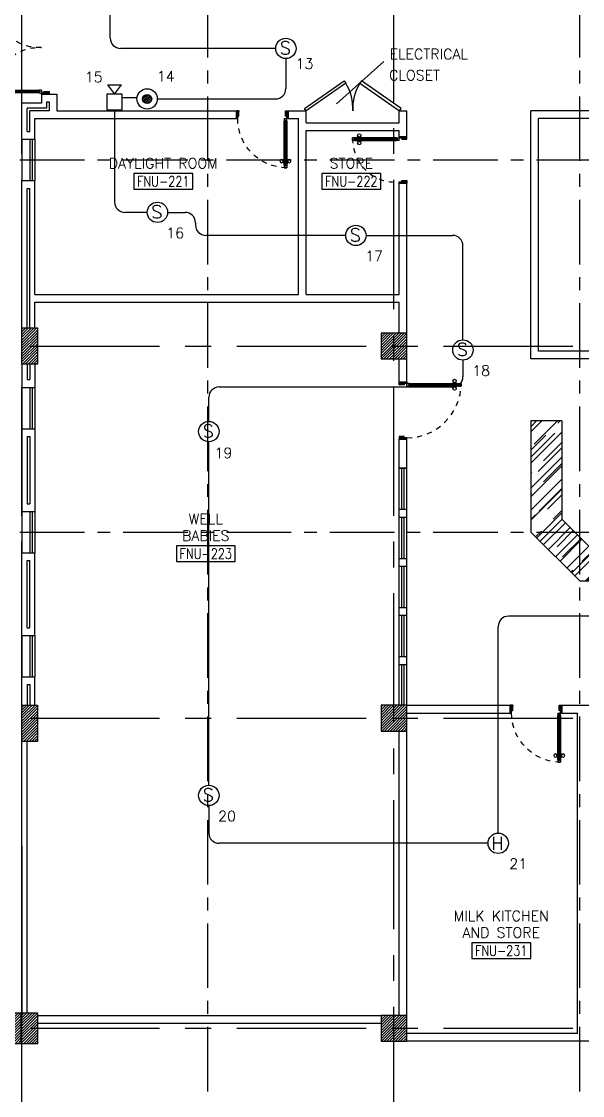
# Model space of a CAD drawing. Extents: x 0 to 90.9, y -1.6 to 78.
# Drawn here: x 52.52 to 63.38, y 35.23 to 56.01 of the extents above; entities that cross this region are included whole.
import ezdxf
from ezdxf.enums import TextEntityAlignment as Align

# ---------------------------------------------------------------- set-up
doc = ezdxf.new("R2010")
doc.units = 0
doc.header["$MEASUREMENT"] = 0
for name, pattern in [('CENTER', [2, 1.25, -0.25, 0.25, -0.25]), ('CENTERX2', [4, 2.5, -0.5, 0.5, -0.5]), ('HIDDEN', [0.375, 0.25, -0.125])]:
    doc.linetypes.add(name, pattern=pattern)
doc.layers.get('0').update_dxf_attribs({"color": 11, "linetype": 'CONTINUOUS'})
for name, color, linetype in [('AXES', 11, 'CENTERX2'), ('AXES1', 11, 'CENTER'), ('COL', 11, 'CONTINUOUS'), ('COUNTER', 11, 'CONTINUOUS'), ('DOOR', 11, 'CONTINUOUS'), ('E-FIRE', 4, 'CONTINUOUS'), ('E-TEXT', 4, 'CONTINUOUS'), ('E-WIRE', 4, 'CONTINUOUS'), ('EJ', 11, 'CONTINUOUS'), ('HAT', 11, 'CONTINUOUS'), ('INSUL', 11, 'CONTINUOUS'), ('RM-BOX', 11, 'CONTINUOUS'), ('RM-NAME', 11, 'CONTINUOUS'), ('RM-NO', 11, 'CONTINUOUS'), ('WALL', 11, 'CONTINUOUS'), ('WIN', 11, 'CONTINUOUS')]:
    doc.layers.add(name, color=color, linetype=linetype)
doc.styles.add('ROMANS', font='ROMANS.shx', dxfattribs={"width": 0.6})

# ---------------------------------------------------------------- blocks, each defined once
blk = doc.blocks.new('D1000')
at = {"layer": 'DOOR', "color": 7, "linetype": 'ByBlock'}
for p, q in [((0, 0), (-150, 0)), ((-150, 0), (-150, -25)), ((-150, 0), (0, 0)), ((0, -50), (-114, 0)), ((0, -50), (-40, 0)), ((0, -50), (0, 0)), ((-1050, -25), (-1100, -25)), ((-1100, -75), (-1100, -25)), ((-1100, -25), (-1100, -75)), ((-1050, -75), (-1100, -75)), ((-1050, -42), (-1070, -42)), ((-1070, -42), (-1070, -58)), ((-1050, -58), (-1070, -58)), ((-1050, -25), (-1050, -42)), ((-1050, -58), (-1050, -75)), ((-928, -18), (-1018, -18)), ((-1018, -25), (-1018, -18)), ((-1018, -75), (-1018, -82)), ((-928, -82), (-1018, -82)), ((-1005, -9), (-940, -9)), ((-1005, -18), (-1005, -9)), ((-1005, -18), (-940, -18)), ((-1005, -82), (-940, -82)), ((-1005, -82), (-1005, -91)), ((-1005, -91), (-940, -91)), ((-940, -18), (-940, -9)), ((-940, -82), (-940, -91)), ((-928, -25), (-928, -18)), ((-928, -75), (-928, -82)), ((-200, -42), (-200, -25)), ((-200, -25), (-150, -25)), ((-180, -42), (-200, -42)), ((-200, -75), (-200, -58)), ((-200, -58), (-180, -58)), ((-150, -75), (-200, -75)), ((-180, -58), (-180, -42)), ((-150, -75), (-150, -25)), ((-150, -25), (-100, -25)), ((-100, -25), (-100, -50)), ((0, -50), (-100, -37)), ((-100, -50), (0, -50)), ((-150, -975), (-100, -975)), ((-150, -1000), (-150, -975)), ((-150, -1000), (0, -1000)), ((0, -1000), (-150, -1000)), ((0, -950), (-114, -1000)), ((-100, -975), (-100, -950)), ((0, -950), (-100, -963)), ((-100, -950), (0, -950)), ((0, -950), (-40, -1000)), ((0, -950), (0, -1000))]:
    blk.add_line(p, q, dxfattribs=at)
at = {"layer": 'DOOR', "linetype": 'ByBlock'}
for p, q in [((-200, -25), (-1050, -25)), ((-200, -42), (-1050, -42)), ((-200, -58), (-1050, -58)), ((-1050, -75), (-200, -75))]:
    blk.add_line(p, q, dxfattribs=at)
at = {"layer": 'DOOR', "color": 7, "linetype": 'ByBlock'}
for centre in [(-973, 23), (-973, -124)]:
    blk.add_circle(centre, 32.4, dxfattribs=at)
for centre, radius, start, end in [((0, -50), 134, 158.1598, 169.28), ((0, -50), 74.4, 137.7764, 180), ((0, -50), 54.4, 113.2074, 180), ((0, -50), 154, 161.1053, 166.2858), ((0, -50), 114, 154.0838, 167.3774), ((0, -50), 94.4, 148.0182, 180), ((0, -50), 34.4, 90, 180), ((0, -50), 14.4, 90, 180), ((0, -950), 154, 193.7142, 198.8947), ((0, -950), 134, 190.72, 201.8402), ((0, -950), 94.4, 180, 211.9818), ((0, -950), 74.4, 180, 222.2236), ((0, -950), 54.4, 180, 246.7926), ((0, -950), 34.4, 180, 270), ((0, -950), 14.4, 180, 270)]:
    blk.add_arc(centre, radius, start, end, dxfattribs=at)
at = {"layer": 'DOOR', "linetype": 'HIDDEN', "ltscale": 0.5}
blk.add_arc((-149, -24), 951, 180.0434, 269.9667, dxfattribs=at)
blk = doc.blocks.new('DOOR-110')
at = {"layer": 'DOOR', "color": 0, "linetype": 'ByBlock'}
for p, q in [((0, 1050), (0, 1100)), ((150, 1100), (0, 1100)), ((100, 1050), (0, 1050)), ((100, 1075), (100, 1050)), ((150, 1075), (100, 1075)), ((150, 1100), (150, 1075)), ((150, 1025), (150, 1075)), ((200, 1075), (150, 1075)), ((180, 1042), (180, 1058)), ((180, 1058), (200, 1058)), ((200, 1042), (180, 1042)), ((200, 1058), (200, 1075)), ((200, 1025), (200, 1042)), ((1028, 1075), (1028, 1082)), ((1028, 1082), (1118, 1082)), ((1040, 1082), (1040, 1091)), ((1105, 1091), (1040, 1091)), ((1105, 1082), (1040, 1082)), ((1105, 1082), (1105, 1091)), ((1118, 1075), (1118, 1082)), ((1150, 1075), (1150, 1058)), ((1150, 1075), (1200, 1075)), ((1150, 1058), (1170, 1058)), ((1150, 1042), (1150, 1025)), ((1150, 1042), (1170, 1042)), ((1170, 1058), (1170, 1042)), ((1200, 1075), (1200, 1025)), ((1200, 1025), (1200, 1075)), ((150, 1025), (200, 1025)), ((1028, 1025), (1028, 1018)), ((1028, 1018), (1118, 1018)), ((1040, 1018), (1040, 1009)), ((1105, 1018), (1040, 1018)), ((1105, 1009), (1040, 1009)), ((1105, 1018), (1105, 1009)), ((1118, 1025), (1118, 1018)), ((1150, 1025), (1200, 1025)), ((100, 50), (0, 50)), ((0, 50), (0, 0)), ((0, 0), (150, 0)), ((150, 0), (0, 0)), ((100, 25), (100, 50)), ((150, 25), (100, 25)), ((150, 0), (150, 25))]:
    blk.add_line(p, q, dxfattribs=at)
at = {"layer": 'DOOR', "linetype": 'ByBlock'}
for p, q in [((0, 1100), (150, 1100)), ((200, 1075), (1150, 1075)), ((200, 1058), (1150, 1058)), ((200, 1042), (1150, 1042)), ((1150, 1025), (200, 1025))]:
    blk.add_line(p, q, dxfattribs=at)
at = {"layer": 'DOOR', "color": 9, "linetype": 'ByBlock'}
for p, q in [((0, 1050), (40, 1100)), ((0, 1050), (114, 1100)), ((0, 1050), (100, 1063)), ((0, 50), (40, 0)), ((0, 50), (114, 0)), ((0, 50), (100, 37))]:
    blk.add_line(p, q, dxfattribs=at)
at = {"layer": 'DOOR', "color": 0, "linetype": 'ByBlock'}
for centre in [(1073, 1124), (1073, 976)]:
    blk.add_circle(centre, 32.4, dxfattribs=at)
at = {"layer": 'DOOR', "color": 9, "linetype": 'ByBlock'}
for centre, radius, start, end in [((0, 1050), 34.4, 0, 90), ((0, 1050), 14.4, 0, 90), ((0, 1050), 54.4, 0, 66.7926), ((0, 1050), 74.4, 0, 42.2236), ((0, 1050), 94.4, 0, 31.9818), ((0, 1050), 114, 12.6226, 25.9162), ((0, 1050), 134, 10.72, 21.8402), ((0, 1050), 154, 13.7142, 18.8947), ((0, 50), 14.4, 270, 0), ((0, 50), 34.4, 270, 0), ((0, 50), 54.4, 293.2074, 0), ((0, 50), 74.4, 317.7764, 0), ((0, 50), 94.4, 328.0182, 0), ((0, 50), 134, 338.1598, 349.28), ((0, 50), 154, 341.1053, 346.2858)]:
    blk.add_arc(centre, radius, start, end, dxfattribs=at)
at = {"layer": 'DOOR', "linetype": 'HIDDEN', "ltscale": 0.5}
blk.add_arc((150, 1075), 1050, 270, 0, dxfattribs=at)
at = {"layer": 'WALL', "linetype": 'ByBlock'}
for p, q in [((0, 1100), (150, 1100)), ((0, 0), (150, 0))]:
    blk.add_line(p, q, dxfattribs=at)
blk = doc.blocks.new('A$C272A55A0')
at = {"layer": 'DOOR', "color": 0, "linetype": 'ByBlock'}
for p, q in [((0, 900), (0, 1050)), ((50, 1050), (0, 1050)), ((50, 950), (50, 1050)), ((1750, 950), (1750, 1050)), ((1750, 1050), (1800, 1050)), ((1800, 1050), (1800, 900)), ((0, 900), (25, 900)), ((25, 950), (50, 950)), ((25, 900), (25, 950)), ((75, 900), (25, 900)), ((25, 850), (25, 900)), ((42, 850), (25, 850)), ((58, 870), (42, 870)), ((42, 870), (42, 850)), ((58, 850), (58, 870)), ((75, 850), (58, 850)), ((75, 900), (75, 850)), ((1725, 900), (1775, 900)), ((1725, 900), (1725, 850)), ((1725, 850), (1742, 850)), ((1742, 870), (1758, 870)), ((1742, 850), (1742, 870)), ((1775, 950), (1750, 950)), ((1758, 870), (1758, 850)), ((1758, 850), (1775, 850)), ((1775, 900), (1775, 950)), ((1800, 900), (1775, 900)), ((1775, 850), (1775, 900)), ((25, 50), (42, 50)), ((25, 50), (25, 0)), ((25, 0), (75, 0)), ((75, 0), (25, 0)), ((42, 50), (42, 30)), ((42, 30), (58, 30)), ((58, 50), (75, 50)), ((58, 50), (58, 30)), ((75, 50), (75, 0)), ((1718, 160), (1709, 160)), ((1709, 95), (1709, 160)), ((1718, 95), (1709, 95)), ((1725, 173), (1718, 173)), ((1718, 173), (1718, 83)), ((1718, 95), (1718, 160)), ((1725, 83), (1718, 83)), ((1742, 50), (1725, 50)), ((1725, 50), (1725, 0)), ((1775, 0), (1725, 0)), ((1725, 0), (1775, 0)), ((1742, 50), (1742, 30)), ((1758, 30), (1742, 30)), ((1775, 50), (1758, 50)), ((1758, 50), (1758, 30)), ((1775, 173), (1782, 173)), ((1775, 83), (1782, 83)), ((1775, 50), (1775, 0)), ((1782, 173), (1782, 83)), ((1782, 160), (1791, 160)), ((1782, 95), (1782, 160)), ((1782, 95), (1791, 95)), ((1791, 95), (1791, 160))]:
    blk.add_line(p, q, dxfattribs=at)
at = {"layer": 'DOOR', "color": 9, "linetype": 'ByBlock'}
for p, q in [((50, 1050), (0, 1010)), ((50, 1050), (0, 937)), ((50, 1050), (37, 950)), ((1750, 1050), (1800, 1010)), ((1750, 1050), (1800, 937)), ((1750, 1050), (1763, 950))]:
    blk.add_line(p, q, dxfattribs=at)
at = {"layer": 'DOOR', "linetype": 'ByBlock'}
for p, q in [((25, 850), (25, 50)), ((42, 850), (42, 50)), ((58, 850), (58, 50)), ((75, 50), (75, 850)), ((1725, 50), (1725, 850)), ((1742, 850), (1742, 50)), ((1758, 850), (1758, 50)), ((1775, 850), (1775, 50))]:
    blk.add_line(p, q, dxfattribs=at)
at = {"layer": 'DOOR', "color": 0, "linetype": 'ByBlock'}
for centre in [(1676, 128), (1824, 128)]:
    blk.add_circle(centre, 32.4, dxfattribs=at)
at = {"layer": 'DOOR', "color": 9, "linetype": 'ByBlock'}
for centre, radius, start, end in [((50, 1050), 34.4, 180, 270), ((50, 1050), 14.4, 180, 270), ((1750, 1050), 14.4, 270, 0), ((1750, 1050), 34.4, 270, 0), ((50, 1050), 54.4, 203.2074, 270), ((50, 1050), 74.4, 227.7764, 270), ((50, 1050), 94.4, 238.0182, 270), ((50, 1050), 114, 244.0838, 257.3774), ((50, 1050), 134, 248.1598, 259.28), ((50, 1050), 154, 251.1053, 256.2858), ((1750, 1050), 54.4, 270, 336.7926), ((1750, 1050), 74.4, 270, 312.2236), ((1750, 1050), 94.4, 270, 301.9818), ((1750, 1050), 114, 282.6226, 295.9162), ((1750, 1050), 134, 280.72, 291.8402), ((1750, 1050), 154, 283.7142, 288.8947)]:
    blk.add_arc(centre, radius, start, end, dxfattribs=at)
at = {"layer": 'DOOR', "linetype": 'HIDDEN', "ltscale": 0.5}
for centre, start, end in [((50, 851), 268.3174, 3.2965), ((1750, 851), 176.7035, 271.6826)]:
    blk.add_arc(centre, 851, start, end, dxfattribs=at)
at = {"layer": 'WALL', "linetype": 'ByBlock'}
blk.add_line((1800, 900), (1800, 1050), dxfattribs=at)
blk = doc.blocks.new('C5V')
at = {"layer": 'HAT'}
h = blk.add_hatch(dxfattribs=at)
h.set_pattern_fill('ANSI31', color=256, scale=300, style=0)
h.set_pattern_definition([(45, (-249196.182, -54711.005), (-26.5165043, 26.5165043), [])])
h.paths.add_polyline_path([(-20, 600), (-320, 600), (-320, 300), (-20, 300)])
h.paths.add_polyline_path([(-20, 300), (-320, 300), (-320, 0), (-20, 0)])
h = blk.add_hatch(dxfattribs=at)
h.set_pattern_fill('ANSI31', color=256, scale=300, style=0)
h.set_pattern_definition([(45, (-248876.182, -54711.005), (-26.5165043, 26.5165043), [])])
h.paths.add_polyline_path([(300, 600), (0, 600), (0, 300), (300, 300)])
h.paths.add_polyline_path([(300, 300), (0, 300), (0, 0), (300, 0)])
at = {"layer": 'COL'}
for points in [[(-20, 600), (-20, 0), (-320, 0), (-320, 600)], [(300, 600), (300, 0), (0, 0), (0, 600)]]:
    blk.add_lwpolyline(points, close=True, dxfattribs=at)
blk = doc.blocks.new('C11')
at = {"layer": 'HAT'}
h = blk.add_hatch(dxfattribs=at)
h.set_pattern_fill('ANSI31', color=256, scale=300, style=0)
h.set_pattern_definition([(45, (-248556.182, -75061.005), (-26.5165043, 26.5165043), [])])
h.paths.add_polyline_path([(300, 700), (0, 700), (0, 350), (300, 350)])
h.paths.add_polyline_path([(300, 350), (0, 350), (0, 0), (300, 0)])
at = {"layer": 'COL'}
blk.add_lwpolyline([(300, 700), (300, 0), (0, 0), (0, 700)], close=True, dxfattribs=at)
blk = doc.blocks.new('RM1')
at = {"layer": 'RM-BOX'}
blk.add_lwpolyline([(570, -200), (-570, -200), (-570, -500), (570, -500)], close=True, dxfattribs=at)
at = {"layer": 'RM-NAME', "style": 'ROMANS'}
for tag, p in [('ROOMNAME1', (0, 324)), ('ROOMNAME2', (0, 0))]:
    blk.add_attdef(tag, text='', height=200, dxfattribs=at).set_placement(p, align=Align.MIDDLE)
at = {"layer": 'RM-NO', "style": 'ROMANS', "width": 0.8}
blk.add_attdef('ROOMNO', text='', height=200, dxfattribs=at).set_placement((0, -350), align=Align.MIDDLE)
blk = doc.blocks.new('DOOR90')
at = {"layer": 'DOOR', "linetype": 'ByBlock'}
for p, q in [((0, 0), (-150, 0)), ((-200, -25), (-1000, -25)), ((-200, -42), (-1000, -42)), ((-200, -58), (-1000, -58)), ((-1000, -75), (-200, -75))]:
    blk.add_line(p, q, dxfattribs=at)
at = {"layer": 'DOOR', "color": 0, "linetype": 'ByBlock'}
for p, q in [((-150, 0), (-150, -25)), ((-150, 0), (0, 0)), ((0, -50), (0, 0)), ((-1050, -25), (-1050, -75)), ((-1050, -75), (-1050, -25)), ((-1000, -25), (-1050, -25)), ((-1000, -75), (-1050, -75)), ((-1020, -42), (-1020, -58)), ((-1000, -42), (-1020, -42)), ((-1000, -58), (-1020, -58)), ((-1000, -25), (-1000, -42)), ((-1000, -58), (-1000, -75)), ((-968, -25), (-968, -18)), ((-878, -18), (-968, -18)), ((-968, -75), (-968, -82)), ((-878, -82), (-968, -82)), ((-955, -18), (-955, -9)), ((-955, -9), (-890, -9)), ((-955, -18), (-890, -18)), ((-955, -82), (-955, -91)), ((-955, -82), (-890, -82)), ((-955, -91), (-890, -91)), ((-890, -18), (-890, -9)), ((-890, -82), (-890, -91)), ((-878, -25), (-878, -18)), ((-878, -75), (-878, -82)), ((-200, -42), (-200, -25)), ((-200, -25), (-150, -25)), ((-180, -42), (-200, -42)), ((-200, -75), (-200, -58)), ((-200, -58), (-180, -58)), ((-150, -75), (-200, -75)), ((-180, -58), (-180, -42)), ((-150, -75), (-150, -25)), ((-150, -25), (-100, -25)), ((-100, -25), (-100, -50)), ((-100, -50), (0, -50)), ((-150, -900), (-150, -875)), ((-150, -875), (-100, -875)), ((0, -900), (-150, -900)), ((-150, -900), (0, -900)), ((-100, -850), (0, -850)), ((-100, -875), (-100, -850)), ((0, -850), (0, -900))]:
    blk.add_line(p, q, dxfattribs=at)
at = {"layer": 'DOOR', "color": 9, "linetype": 'ByBlock'}
for p, q in [((0, -50), (-114, 0)), ((0, -50), (-40, 0)), ((0, -50), (-100, -37)), ((0, -850), (-114, -900)), ((0, -850), (-100, -863)), ((0, -850), (-40, -900))]:
    blk.add_line(p, q, dxfattribs=at)
at = {"layer": 'DOOR', "color": 0, "linetype": 'ByBlock'}
for centre in [(-923, 24), (-923, -124)]:
    blk.add_circle(centre, 32.4, dxfattribs=at)
at = {"layer": 'DOOR', "color": 9, "linetype": 'ByBlock'}
for centre, radius, start, end in [((0, -50), 74.4, 137.7764, 180), ((0, -50), 54.4, 113.2074, 180), ((0, -50), 154, 161.1053, 166.2858), ((0, -50), 134, 158.1598, 169.28), ((0, -50), 114, 154.0838, 167.3774), ((0, -50), 94.4, 148.0182, 180), ((0, -50), 34.4, 90, 180), ((0, -50), 14.4, 90, 180), ((0, -850), 154, 193.7142, 198.8947), ((0, -850), 134, 190.72, 201.8402), ((0, -850), 94.4, 180, 211.9818), ((0, -850), 74.4, 180, 222.2236), ((0, -850), 54.4, 180, 246.7926), ((0, -850), 34.4, 180, 270), ((0, -850), 14.4, 180, 270)]:
    blk.add_arc(centre, radius, start, end, dxfattribs=at)
at = {"layer": 'DOOR', "linetype": 'HIDDEN', "ltscale": 0.5}
blk.add_arc((-222, -50), 828, 178.2701, 275.003, dxfattribs=at)
blk = doc.blocks.new('COL50')
at = {"layer": 'COL'}
blk.add_lwpolyline([(-250, 250), (-250, -250), (250, -250), (250, 250)], close=True, dxfattribs=at)
blk = doc.blocks.new('*X49')
at = {"color": 0}
for p, q in [((73379, 162740), (73829, 163190)), ((73379, 162793), (73776, 163190)), ((73379, 162846), (73723, 163190)), ((73379, 162899), (73670, 163190)), ((73379, 162952), (73617, 163190)), ((73379, 163005), (73564, 163190)), ((73379, 163058), (73511, 163190)), ((73379, 163111), (73458, 163190)), ((73379, 163164), (73405, 163190)), ((73382, 162690), (73879, 163187)), ((73435, 162690), (73879, 163134)), ((73488, 162690), (73879, 163081)), ((73541, 162690), (73879, 163028)), ((73594, 162690), (73879, 162975)), ((73647, 162690), (73879, 162922)), ((73700, 162690), (73879, 162869)), ((73753, 162690), (73879, 162816)), ((73806, 162690), (73879, 162763)), ((73859, 162690), (73879, 162710))]:
    blk.add_line(p, q, dxfattribs=at)
blk = doc.blocks.new('*X50')
at = {"color": 0}
for p, q in [((73379, 155527), (73842, 155990)), ((73379, 155580), (73789, 155990)), ((73379, 155633), (73736, 155990)), ((73379, 155686), (73683, 155990)), ((73379, 155739), (73629, 155990)), ((73379, 155793), (73576, 155990)), ((73379, 155846), (73523, 155990)), ((73379, 155899), (73470, 155990)), ((73379, 155952), (73417, 155990)), ((73395, 155490), (73879, 155974)), ((73448, 155490), (73879, 155921)), ((73501, 155490), (73879, 155868)), ((73554, 155490), (73879, 155815)), ((73607, 155490), (73879, 155762)), ((73660, 155490), (73879, 155709)), ((73713, 155490), (73879, 155656)), ((73766, 155490), (73879, 155603)), ((73819, 155490), (73879, 155550)), ((73872, 155490), (73879, 155497))]:
    blk.add_line(p, q, dxfattribs=at)
blk = doc.blocks.new('*X53')
at = {"color": 0}
for p, q in [((73379, 149535), (73834, 149990)), ((73379, 149588), (73781, 149990)), ((73379, 149641), (73728, 149990)), ((73379, 149694), (73675, 149990)), ((73379, 149747), (73622, 149990)), ((73379, 149800), (73569, 149990)), ((73379, 149853), (73516, 149990)), ((73379, 149906), (73463, 149990)), ((73379, 149959), (73410, 149990)), ((73387, 149490), (73879, 149982)), ((73440, 149490), (73879, 149929)), ((73493, 149490), (73879, 149876)), ((73546, 149490), (73879, 149822)), ((73599, 149490), (73879, 149769)), ((73653, 149490), (73879, 149716)), ((73706, 149490), (73879, 149663)), ((73759, 149490), (73879, 149610)), ((73812, 149490), (73879, 149557)), ((73865, 149490), (73879, 149504))]:
    blk.add_line(p, q, dxfattribs=at)
blk = doc.blocks.new('A$C3A782592')
at = {"layer": 'COUNTER', "linetype": 'ByBlock'}
for p, q in [((0, 3100), (0, 951)), ((600, 3100), (0, 3100)), ((600, 3100), (600, 1200)), ((1200, 600), (600, 1200)), ((951, 0), (0, 951)), ((3450, 600), (1200, 600)), ((3450, 0), (3450, 600)), ((3450, 0), (951, 0))]:
    blk.add_line(p, q, dxfattribs=at)
blk = doc.blocks.new('S')
at = {"layer": 'E-FIRE'}
blk.add_circle((0, 0), 197, dxfattribs=at)
at = {"layer": 'E-FIRE', "color": 3, "style": 'ROMANS'}
blk.add_text('S', height=250, dxfattribs=at).set_placement((-119, -115))
blk = doc.blocks.new('ES')
at = {"layer": 'E-FIRE'}
blk.add_line((-135, 485), (134, 485), dxfattribs=at)
for points in [[(-135, 485), (0, 300)], [(0, 300), (0, 300), (134, 485)]]:
    blk.add_lwpolyline(points, dxfattribs=at)
blk.add_lwpolyline([(-150, 0), (150, 0), (150, 300), (-150, 300)], close=True, dxfattribs=at)
blk = doc.blocks.new('MCP')
at = {"color": 1}
for p, q in [((-88, -9), (9, 88)), ((-82, 33), (-33, 82)), ((-80, -36), (36, 80)), ((-66, -58), (58, 66)), ((-47, -74), (74, 47)), ((-23, -85), (85, 23)), ((10, -88), (88, -10))]:
    blk.add_line(p, q, dxfattribs=at)
at = {"layer": 'E-FIRE'}
blk.add_circle((0, 0), 197, dxfattribs=at)
at = {"layer": 'E-FIRE', "color": 4}
blk.add_circle((0, 0), 88.1, dxfattribs=at)

msp = doc.modelspace()

# ---------------------------------------------------------------- hatches: boundary and pattern name
at = {"layer": 'COUNTER', "linetype": 'ByBlock'}
h = msp.add_hatch(dxfattribs=at)
h.set_pattern_fill('AR-RROOF', color=256, scale=0.32, angle=45, style=0)
h.set_pattern_definition([(45, (-13.90036, -113.18735), (0.271529, 0.72407734), [4.8, -0.64, 1.6, -0.32]), (45, (-13.71256, -112.77326), (-0.5272188, 0.0746705), [0.96, -0.1056, 1.92, -0.24]), (45, (-13.97956, -112.88188), (1.025022, 1.32822938), [2.56, -0.448, 1.28, -0.32])])
h.paths.add_polyline_path([(62.9789, 48.2824), (62.3789, 48.2824), (62.3789, 46.1339), (62.4553, 46.0574), (63.3039, 46.0574), (62.9789, 46.3824)])
h.paths.add_polyline_path([(63.3289, 45.1839), (63.3289, 46.0324), (63.3039, 46.0574), (62.4553, 46.0574)])
h.paths.add_polyline_path([(65.8289, 45.1824), (65.8289, 45.7824), (63.5789, 45.7824), (63.3289, 46.0324), (63.3289, 45.1839), (63.3303, 45.1824)])

# ---------------------------------------------------------------- linework, layer by layer
at = {"layer": 'AXES'}
for p, q in [((59.7289, -1.5519), (59.7289, 77.2608)), ((52.5289, -1.554), (52.5289, 76.9087)), ((0.6889, 49.7324), (68.7289, 49.7324)), ((0.6889, 42.5324), (68.7289, 42.5324)), ((0.6889, 36.5324), (68.7289, 36.5324))]:
    msp.add_line(p, q, dxfattribs=at)
at = {"layer": 'AXES1'}
for p, q in [((56.1289, 5.3124), (56.1289, 64.1324)), ((63.3289, 5.3124), (63.3289, 64.1324)), ((10.4889, 53.3324), (68.7289, 53.3324)), ((10.4889, 46.1324), (68.7289, 46.1324))]:
    msp.add_line(p, q, dxfattribs=at)
at = {"layer": 'E-FIRE', "color": 4}
for centre in [(56.1457, 48.077), (61.7466, 40.1119)]:
    msp.add_circle(centre, 0.1971, dxfattribs=at)
at = {"layer": 'E-TEXT', "color": 11}
msp.add_line((58.6146, 54.4167), (59.5341, 55.2391), dxfattribs=at)
at = {"layer": 'E-WIRE', "color": 4}
for p, q in [((54.2369, 55.6906), (54.2369, 61.2246)), ((57.4392, 55.4906), (54.4369, 55.4906)), ((57.6362, 55.2935), (57.6362, 54.713)), ((54.7554, 54.5347), (54.47, 54.5347)), ((55.1484, 54.513), (57.4362, 54.513)), ((54.32, 54.3024), (54.32, 52.5189)), ((54.9533, 52.3189), (54.52, 52.3189)), ((58.7942, 51.8722), (56.087, 51.8722)), ((59.1884, 51.8722), (60.864, 51.8722)), ((61.064, 49.853), (61.064, 51.6722)), ((56.3457, 48.94), (60.864, 48.94)), ((56.1457, 48.2741), (56.1457, 48.74)), ((64.5392, 44.5063), (61.9466, 44.5063)), ((61.7466, 40.3089), (61.7466, 44.3063)), ((61.5495, 40.1119), (56.3457, 40.1119))]:
    msp.add_line(p, q, dxfattribs=at)
at = {"layer": 'E-WIRE', "linetype": 'Continuous'}
for p, q in [((55.3475, 52.3189), (55.687, 52.3189)), ((55.887, 52.1189), (55.887, 52.0722))]:
    msp.add_line(p, q, dxfattribs=at)
at = {"layer": 'E-WIRE', "color": 4, "linetype": 'ByBlock'}
for p, q in [((61.064, 49.4589), (61.064, 49.14)), ((56.1457, 41.2354), (56.1457, 47.88)), ((56.1457, 40.8413), (56.1457, 40.3119))]:
    msp.add_line(p, q, dxfattribs=at)
at = {"layer": 'E-WIRE', "color": 4}
for centre, start, end in [((54.4369, 55.6906), 180, 270), ((57.4362, 54.713), 270, 0), ((54.52, 52.5189), 180, 270), ((60.864, 51.6722), 0, 90), ((60.864, 49.14), 270, 0), ((56.3457, 48.74), 90, 180), ((61.9466, 44.3063), 90, 180)]:
    msp.add_arc(centre, 0.2, start, end, dxfattribs=at)
at = {"layer": 'E-WIRE', "linetype": 'Continuous'}
for centre, start, end in [((55.687, 52.1189), 0, 90), ((56.087, 52.0722), 180, 270)]:
    msp.add_arc(centre, 0.2, start, end, dxfattribs=at)
at = {"layer": 'E-WIRE', "color": 4, "linetype": 'Continuous'}
msp.add_arc((56.3457, 40.3119), 0.2, 180, 270, dxfattribs=at)
at = {"layer": 'EJ'}
for p, q in [((52.5289, 54.4324), (52.5289, 56.5824)), ((52.5289, 40.0574), (52.5289, 36.7824))]:
    msp.add_line(p, q, dxfattribs=at)
at = {"layer": 'INSUL'}
for p, q in [((53.0039, 54.4574), (53.0039, 54.3324)), ((53.0039, 54.4574), (53.0539, 54.4574)), ((53.0539, 54.4574), (53.0539, 54.2824)), ((53.0039, 54.3324), (52.6289, 54.3324)), ((52.6289, 53.8824), (52.6289, 54.3324)), ((53.0539, 54.2824), (52.6789, 54.2824)), ((52.6789, 53.8824), (52.6789, 54.2824)), ((52.6289, 53.8824), (52.6789, 53.8824)), ((52.6289, 52.7824), (52.6789, 52.7824)), ((52.6289, 50.0824), (52.6289, 52.7824)), ((52.6789, 50.0824), (52.6789, 52.7824)), ((52.6289, 49.3824), (52.6289, 49.0824)), ((52.6789, 49.3824), (52.6789, 49.0824)), ((52.6289, 49.0824), (52.6789, 49.0824)), ((52.6289, 47.9824), (52.6789, 47.9824)), ((52.6289, 47.9824), (52.6289, 46.6824)), ((52.6789, 47.9824), (52.6789, 46.6824)), ((52.6289, 46.6824), (52.6789, 46.6824)), ((52.6289, 44.2824), (52.6289, 45.5824)), ((52.6289, 45.5824), (52.6789, 45.5824)), ((52.6789, 44.2824), (52.6789, 45.5824)), ((52.6289, 44.2824), (52.6789, 44.2824)), ((52.6289, 43.1824), (52.6789, 43.1824)), ((52.6289, 43.1824), (52.6289, 42.7824)), ((52.6789, 43.1824), (52.6789, 42.7824))]:
    msp.add_line(p, q, dxfattribs=at)
at = {"layer": 'WALL'}
for p, q in [((52.9039, 54.6074), (53.2039, 54.6074)), ((52.9039, 54.6074), (52.9039, 54.4324)), ((53.2039, 54.6074), (53.2039, 54.2824)), ((52.9039, 54.4324), (52.5289, 54.4324)), ((52.5289, 53.7324), (52.5289, 54.4324)), ((53.2039, 54.2824), (56.6789, 54.2824)), ((56.6789, 54.1324), (56.6789, 54.2824)), ((57.6789, 54.1324), (57.6789, 54.2824)), ((57.6789, 54.2824), (58.0289, 54.2824)), ((58.0289, 54.0527), (58.0289, 54.2824)), ((59.8289, 54.0527), (59.8289, 54.2824)), ((59.8289, 54.2824), (59.9789, 54.2824)), ((59.9789, 53.7824), (59.9789, 54.2824)), ((62.3789, 49.4824), (62.3789, 54.2824)), ((52.7789, 54.1324), (56.6789, 54.1324)), ((52.7789, 53.7324), (52.7789, 54.1324)), ((57.6789, 54.1324), (57.8789, 54.1324)), ((57.8789, 50.7324), (57.8789, 54.1324)), ((58.0289, 54.0527), (58.0289, 54.1324)), ((58.0289, 54.0527), (59.8289, 54.0527)), ((59.8289, 54.0527), (59.8289, 54.1324)), ((62.5289, 49.6324), (62.5289, 54.1324)), ((58.0289, 50.7324), (58.0289, 53.9027)), ((58.0289, 53.9027), (59.8289, 53.9027)), ((59.8289, 53.7824), (59.8289, 53.9027)), ((52.5289, 53.7324), (52.7789, 53.7324)), ((59.8289, 53.7824), (59.9789, 53.7824)), ((52.5289, 52.9324), (52.7789, 52.9324)), ((52.5289, 50.0824), (52.5289, 52.9324)), ((52.7789, 50.7324), (52.7789, 52.9324)), ((59.8289, 52.8824), (59.9789, 52.8824)), ((59.8289, 50.7324), (59.8289, 52.8824)), ((59.9789, 49.9824), (59.9789, 52.8824)), ((52.7789, 50.7324), (57.8789, 50.7324)), ((58.0289, 50.7324), (59.8289, 50.7324)), ((52.7789, 50.0824), (52.7789, 50.5824)), ((52.7789, 50.5824), (59.8289, 50.5824)), ((59.8289, 49.9824), (59.8289, 50.5824)), ((59.8289, 49.0324), (59.8289, 49.4824)), ((59.9789, 49.0324), (59.9789, 49.4824)), ((52.5289, 49.3824), (52.5289, 48.9324)), ((52.7789, 49.3824), (52.7789, 48.9324)), ((52.5289, 48.9324), (52.7789, 48.9324)), ((59.9789, 49.0324), (59.8289, 49.0324)), ((52.5289, 48.1324), (52.7789, 48.1324)), ((52.5289, 48.1324), (52.5289, 46.5324)), ((52.7789, 48.1324), (52.7789, 46.5324)), ((59.8289, 47.367), (59.8289, 47.9324)), ((59.9789, 47.9324), (59.8289, 47.9324)), ((59.9789, 47.367), (59.9789, 47.9324)), ((59.8289, 47.367), (59.9789, 47.367)), ((59.9789, 47.367), (59.8289, 47.367)), ((59.8289, 47.367), (59.9789, 47.367)), ((59.9789, 46.567), (59.8289, 46.567)), ((59.8289, 46.417), (59.8289, 46.567)), ((59.9789, 46.417), (59.9789, 46.567)), ((52.5289, 46.5324), (52.7789, 46.5324)), ((59.9789, 46.417), (59.8289, 46.417)), ((52.5289, 45.7324), (52.7789, 45.7324)), ((52.5289, 44.1324), (52.5289, 45.7324)), ((52.7789, 44.1324), (52.7789, 45.7324)), ((59.9789, 45.617), (59.8289, 45.617)), ((59.8289, 45.467), (59.8289, 45.617)), ((59.9789, 45.467), (59.9789, 45.617)), ((59.9789, 45.467), (59.8289, 45.467)), ((59.9789, 44.667), (59.8289, 44.667)), ((59.8289, 44.517), (59.8289, 44.667)), ((59.9789, 44.517), (59.8289, 44.517)), ((59.9789, 44.517), (59.9789, 44.667)), ((52.5289, 44.1324), (52.7789, 44.1324)), ((59.9789, 43.717), (59.8289, 43.717)), ((59.8289, 43.567), (59.8289, 43.717)), ((59.9789, 43.567), (59.9789, 43.717)), ((59.9789, 43.567), (59.8289, 43.567)), ((52.5289, 43.3324), (52.7789, 43.3324)), ((52.5289, 42.7824), (52.5289, 43.3324)), ((52.7789, 42.7824), (52.7789, 43.3324)), ((59.9789, 42.7824), (61.9789, 42.7824)), ((59.9789, 42.6324), (61.9789, 42.6324)), ((61.9789, 42.6324), (61.9789, 42.7824)), ((62.9789, 42.6324), (62.9789, 42.7824)), ((62.9789, 42.7824), (65.6289, 42.7824)), ((62.9789, 42.6324), (63.2789, 42.6324)), ((63.2789, 36.4324), (63.2789, 42.6324)), ((59.8289, 36.7824), (59.8289, 42.2824)), ((59.9789, 36.7824), (59.9789, 42.2824)), ((52.5289, 36.8324), (52.5289, 42.0824)), ((52.6289, 36.8324), (52.6289, 42.0824)), ((52.828, 36.7824), (59.4789, 36.7824)), ((52.828, 36.6324), (59.4789, 36.6324)), ((63.2789, 36.4324), (59.9789, 36.4324)), ((66.6789, 36.2824), (59.9789, 36.2824))]:
    msp.add_line(p, q, dxfattribs=at)
at = {"layer": 'WALL', "linetype": 'ByBlock'}
for p, q in [((65.6789, 54.2824), (62.3789, 54.2824)), ((65.6789, 54.1324), (62.5289, 54.1324)), ((66.6789, 49.4824), (62.3789, 49.4824)), ((66.6789, 49.6324), (62.5289, 49.6324))]:
    msp.add_line(p, q, dxfattribs=at)
at = {"layer": 'WALL'}
for points in [[(58.0289, 54.2824), (57.9962, 54.3293), (58.7637, 54.8641), (58.7963, 54.8172)], [(59.8355, 54.2824), (59.8682, 54.3293), (59.1007, 54.8641), (59.0681, 54.8172)]]:
    msp.add_lwpolyline(points, close=True, dxfattribs=at)
for centre, start, end in [((57.9962, 54.3293), 357.13243, 31.37409), ((59.8682, 54.3293), 148.62591, 182.86757)]:
    msp.add_arc(centre, 0.9372, start, end, dxfattribs=at)
at = {"layer": 'WIN'}
for p, q in [((52.5289, 53.7324), (52.5289, 52.9324)), ((52.6789, 53.7324), (52.6789, 52.9324)), ((52.7289, 53.7324), (52.7289, 52.9324)), ((52.7789, 53.7324), (52.7789, 52.9324)), ((52.5289, 48.9324), (52.5289, 48.1324)), ((52.6789, 48.9324), (52.6789, 48.1324)), ((52.7289, 48.9324), (52.7289, 48.1324)), ((52.7789, 48.9324), (52.7789, 48.1324)), ((59.8289, 46.567), (59.8289, 47.367)), ((59.8789, 46.567), (59.8789, 47.367)), ((59.9289, 46.567), (59.9289, 47.367)), ((59.9789, 46.567), (59.9789, 47.367)), ((52.5289, 46.5324), (52.5289, 45.7324)), ((52.6789, 46.5324), (52.6789, 45.7324)), ((52.7289, 46.5324), (52.7289, 45.7324)), ((52.7789, 46.5324), (52.7789, 45.7324)), ((59.8289, 45.617), (59.8289, 46.417)), ((59.8789, 45.617), (59.8789, 46.417)), ((59.9289, 45.617), (59.9289, 46.417)), ((59.9789, 45.617), (59.9789, 46.417)), ((59.8289, 44.667), (59.8289, 45.467)), ((59.8789, 44.667), (59.8789, 45.467)), ((59.9289, 44.667), (59.9289, 45.467)), ((59.9789, 44.667), (59.9789, 45.467)), ((59.8289, 43.717), (59.8289, 44.517)), ((59.8789, 43.717), (59.8789, 44.517)), ((59.9289, 43.717), (59.9289, 44.517)), ((59.9789, 43.717), (59.9789, 44.517)), ((52.5289, 44.1324), (52.5289, 43.3324)), ((52.6789, 44.1324), (52.6789, 43.3324)), ((52.7289, 44.1324), (52.7289, 43.3324)), ((52.7789, 44.1324), (52.7789, 43.3324)), ((59.8289, 42.767), (59.8289, 43.567)), ((59.8789, 42.767), (59.8789, 43.567)), ((59.9289, 42.767), (59.9289, 43.567)), ((59.9789, 42.767), (59.9789, 43.567))]:
    msp.add_line(p, q, dxfattribs=at)

# ---------------------------------------------------------------- block references
at = {"layer": 'COL', "xscale": 0.001, "yscale": 0.001, "zscale": 0.001}
for name, p in [('C11', (52.5289, 49.3824)), ('COL50', (59.7289, 49.7324)), ('C11', (52.5289, 42.0824)), ('COL50', (59.7289, 42.5324)), ('C5V', (52.5289, 36.2324)), ('COL50', (59.7289, 36.5324))]:
    msp.add_blockref(name, p, dxfattribs=at)
at = {"layer": 'COUNTER', "linetype": 'ByBlock', "xscale": 0.001, "yscale": 0.001, "zscale": 0.001}
msp.add_blockref('A$C3A782592', (62.3789, 45.1824), dxfattribs=at)
at = {"layer": 'DOOR', "color": 0, "linetype": 'ByBlock', "xscale": -0.001, "yscale": 0.001, "zscale": 0.001, "rotation": 270}
msp.add_blockref('A$C272A55A0', (52.0035, 54.6074), dxfattribs=at)
at = {"layer": 'DOOR', "color": 0, "linetype": 'Continuous', "xscale": -0.001, "yscale": 0.001, "zscale": 0.001, "rotation": 270}
for p in [(57.6789, 54.2824), (62.9789, 42.7824)]:
    msp.add_blockref('D1000', p, dxfattribs=at)
at = {"layer": 'DOOR', "color": 0, "linetype": 'ByBlock', "xscale": 0.001, "yscale": 0.001, "zscale": 0.001}
msp.add_blockref('DOOR90', (59.9789, 53.7824), dxfattribs=at)
at = {"layer": 'DOOR', "color": 0, "linetype": 'Continuous', "xscale": 0.001, "yscale": 0.001, "zscale": 0.001}
msp.add_blockref('DOOR-110', (59.8289, 47.9324), dxfattribs=at)
at = {"layer": 'E-FIRE', "color": 4, "xscale": 0.001000000003841706, "yscale": 0.0009999999892897904, "zscale": 0.001}
for p in [(57.6362, 55.4906), (55.1504, 52.3189), (58.9913, 51.8722), (61.064, 49.656), (56.1457, 41.0383)]:
    msp.add_blockref('S', p, dxfattribs=at)
at = {"layer": 'E-WIRE', "color": 4, "xscale": 0.001000000003841706, "yscale": 0.0009999999892897904, "zscale": 0.001}
for name, p in [('ES', (54.32, 54.3024)), ('MCP', (54.9513, 54.513))]:
    msp.add_blockref(name, p, dxfattribs=at)
at = {"layer": 'HAT', "xscale": 0.001, "yscale": 0.001, "zscale": 0.001}
for name in ['*X49', '*X50', '*X53']:
    msp.add_blockref(name, (-13.9004, -113.2073), dxfattribs=at)
at = {"layer": 'RM-NO', "xscale": 0.001, "yscale": 0.001, "zscale": 0.001}
for p, values in [((55.2635, 53.2681), {'ROOMNO': 'FNU-221', 'ROOMNAME2': 'DAYLIGHT ROOM'}), ((58.9038, 53.2681), {'ROOMNO': 'FNU-222', 'ROOMNAME2': 'STORE'}), ((56.0865, 46.0647), {'ROOMNO': 'FNU-223', 'ROOMNAME2': 'BABIES', 'ROOMNAME1': 'WELL'}), ((61.8053, 38.3835), {'ROOMNO': 'FNU-231', 'ROOMNAME2': 'AND STORE', 'ROOMNAME1': 'MILK KITCHEN'})]:
    msp.add_blockref('RM1', p, dxfattribs=at).add_auto_attribs(values)

# ---------------------------------------------------------------- texts
at = {"layer": 'E-FIRE', "color": 4, "style": 'ROMANS'}
for s, height, p in [('13', 0.2, (57.8266, 55.0949)), ('15', 0.2, (53.7457, 54.8373)), ('14', 0.2, (55.1416, 54.8508)), ('16', 0.2, (55.3228, 51.8192)), ('17', 0.2, (59.1724, 51.3724)), ('18', 0.2, (61.2451, 49.1562)), ('S', 0.25, (56.0265, 47.9624)), ('19', 0.2, (56.2568, 47.5645)), ('20', 0.2, (56.3268, 40.5386)), ('H', 0.25, (61.6142, 39.9867)), ('21', 0.2, (61.9621, 39.6152))]:
    msp.add_text(s, height=height, dxfattribs=at).set_placement(p)
at = {"layer": 'E-TEXT', "color": 4, "style": 'ROMANS'}
for s, p in [('ELECTRICAL', (59.6448, 55.2808)), ('CLOSET', (59.6355, 54.8726))]:
    msp.add_text(s, height=0.2, dxfattribs=at).set_placement(p)

doc.saveas('drawing.dxf')
